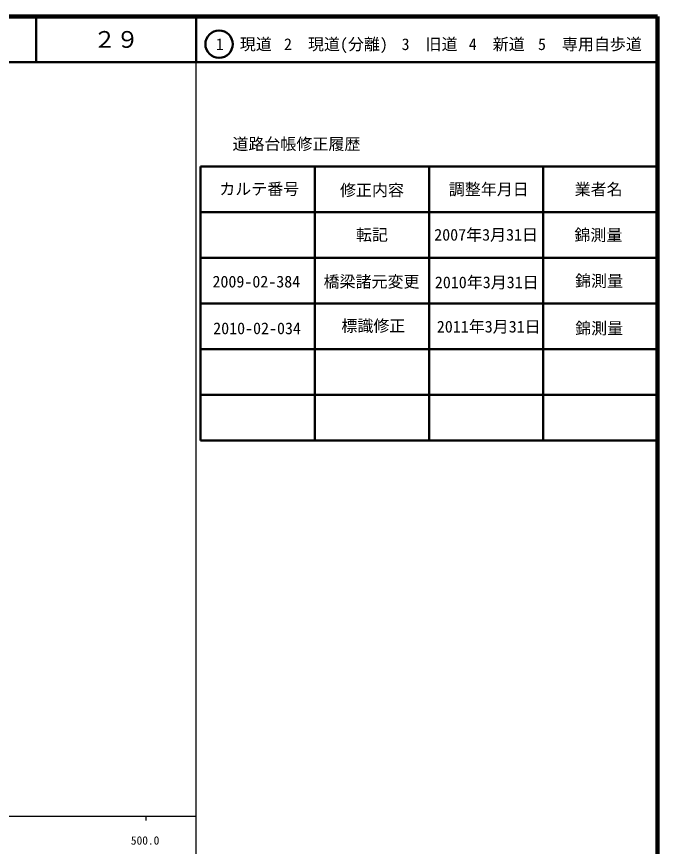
# Model space of a CAD drawing. Units: millimetres, scale not verified. Extents: x 18377 to 658377, y -109912 to 250088.
# Drawn here: x 518088 to 658377, y 68445 to 250088 of the extents above; entities that cross this region are included whole.
import ezdxf
from ezdxf.enums import TextEntityAlignment as Align

# ---------------------------------------------------------------- set-up
doc = ezdxf.new("R2010")
doc.units = ezdxf.units.MM
doc.header["$LTSCALE"] = 1000
for name, color, linetype, lineweight in [('M-TTL', 2, 'Continuous', 140), ('M-TTL-BAND', 7, 'Continuous', 25), ('M-TTL-FRAM', 2, 'Continuous', 50), ('M-TTL-LINE', 7, 'Continuous', 50)]:
    doc.layers.add(name, color=color, linetype=linetype, lineweight=lineweight)
doc.layers.add('M-TTL-TXT', color=7, linetype='Continuous')
doc.styles.add('ＭＳ ゴシック', font='')
doc.styles.get('ＭＳ ゴシック').set_extended_font_data('MS Gothic')

msp = doc.modelspace()

# ---------------------------------------------------------------- linework, layer by layer
at = {"layer": 'M-TTL'}
for p, q in [((658377, 250088), (18377, 250088)), ((658377, -109912), (658377, 250088))]:
    msp.add_line(p, q, dxfattribs=at)
at = {"layer": 'M-TTL-BAND'}
for p, q in [((557377, -109912), (557377, 240088)), ((18377, 75088), (557377, 75088)), ((546377, 75088), (546377, 74088))]:
    msp.add_line(p, q, dxfattribs=at)
at = {"layer": 'M-TTL-FRAM'}
for p, q in [((558377, 217284), (558377, 157284)), ((558377, 217284), (658377, 217284)), ((558377, 157284), (658377, 157284))]:
    msp.add_line(p, q, dxfattribs=at)
at = {"layer": 'M-TTL-LINE'}
for p, q in [((522373, 250088), (522373, 240088)), ((557377, 250088), (557377, 240088)), ((18377, 240088), (658377, 240088)), ((583377, 217284), (583377, 157284)), ((608377, 217284), (608377, 157284)), ((633377, 217284), (633377, 157284)), ((558377, 207284), (658377, 207284)), ((558377, 197284), (658377, 197284)), ((558377, 187284), (658377, 187284)), ((558377, 177284), (658377, 177284)), ((558377, 167284), (658377, 167284))]:
    msp.add_line(p, q, dxfattribs=at)
msp.add_circle((562408, 244046), 3000, dxfattribs=at)

# ---------------------------------------------------------------- texts
at = {"layer": 'M-TTL-BAND', "style": 'ＭＳ ゴシック'}
msp.add_text('500.0', height=1833, dxfattribs=at).set_placement((546221, 68282), align=Align.BOTTOM_CENTER)
at = {"layer": 'M-TTL-TXT', "style": 'ＭＳ ゴシック'}
for s, height, p in [('２９', 3666, (539873, 245088)), ('1\u3000現道', 2566, (567825, 244046)), ('2\u3000現道(分離)', 2566, (587996, 244046)), ('3\u3000旧道', 2566, (608498, 244046)), ('4\u3000新道', 2566, (623201, 244046)), ('5\u3000専用自歩道', 2566, (643605, 244046)), ('道路台帳修正履歴', 2566, (579345, 222201)), ('カルテ番号', 2566, (571216, 212365)), ('修正内容', 2566, (595886, 212110)), ('調整年月日', 2566, (621466, 212284)), ('業者名', 2566, (645511, 212284)), ('転記', 2566, (595877, 202333)), ('2007年3月31日', 2566, (620877, 202333)), ('錦測量', 2566, (645454, 202276)), ('2009-02-384', 2566, (570572, 192074)), ('橋梁諸元変更', 2566, (595794, 192074)), ('2010年3月31日', 2566, (621017, 191915)), ('錦測量', 2566, (645606, 192232)), ('標識修正', 2566, (596184, 182400)), ('2011年3月31日', 2566, (621452, 182217)), ('錦測量', 2566, (645622, 181851)), ('2010-02-034', 2566, (570732, 181851))]:
    msp.add_text(s, height=height, dxfattribs=at).set_placement(p, align=Align.MIDDLE_CENTER)

doc.saveas('drawing.dxf')
